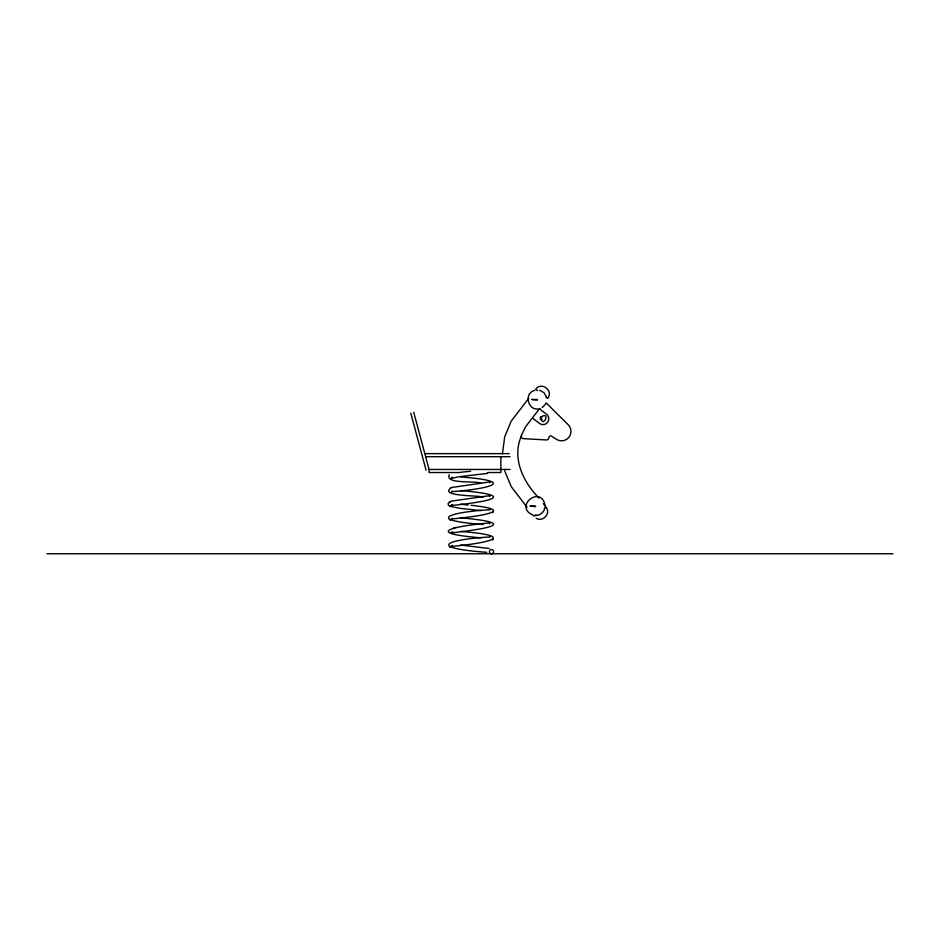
<?xml version="1.0" encoding="UTF-8"?>
<svg xmlns="http://www.w3.org/2000/svg" width="940" height="940" viewBox="0 0 940 940"><rect width="100%" height="100%" fill="white"/><g stroke="black" fill="none" stroke-linecap="round" stroke-linejoin="round"><path stroke-width="1.41" d="M502.442 453.867L504.674 436.924L511.219 421.132L528.785 398.243M452.281 504.392L451.635 505.485M452.281 531.605L451.141 532.957C476.827 529.866 527.035 523.792 460.53 517.811M452.269 477.156L451.106 478.484L458.661 476.78L487.672 473.384M544.824 508.376C543.778 512.429 539.96 515.426 535.777 515.508M521.63 435.478C511.384 457.557 523.087 482.149 539.055 498.082M548.267 397.655C552.885 390.429 542.074 382.134 536.293 388.467M489.47 496.626L490.21 495.58L451.259 501.149L448.098 503.558L448.427 505.132L450.636 506.566M489.458 523.839L490.139 522.887C458.309 525.636 419.17 532.733 481.092 537.821M452.199 545.482L451.459 546.387C483.348 543.649 522.393 536.423 460.671 531.417M452.199 491.044L451.376 492.008L452.305 491.632C485.628 489.247 520.795 481.597 460.682 476.933M452.211 518.257L451.4 519.232L452.316 518.856C469.213 517.47 523.756 510.961 471.046 505.274M489.552 482.737L490.433 481.832L451.036 487.613M489.552 509.985L490.457 509.092L488.377 509.797C449.52 512.3 424.927 520.161 483.101 524.461M489.564 537.187L490.457 536.305L488.377 537.022C438.851 540.406 433.035 548.502 486.685 552.309M545.611 404.094L542.204 407.596M538.373 410.157L525.636 426.678L521.359 435.537A2.362 2.362 0 0 0 523.462 438.639L546.328 439.955A2.362 2.362 0 0 0 548.819 437.735A1.892 1.892 0 0 1 551.745 436.266L556.304 439.262A9.447 9.447 0 0 0 568.547 425.08L546.387 403.131A2.362 2.362 0 0 0 545.823 402.896M492.525 512.723L493.206 512.065M492.513 539.995L493.195 539.337M449.308 474.7C444.291 484.652 477.05 480.375 481.104 483.348M533.979 516.272L535.859 514.826M544.331 508.317L545.964 507.071L543.379 503.699M451.517 487.461C437.359 496.966 480.845 495.063 483.101 497.237M449.285 501.948L450.366 501.431M534.801 390.359C522.969 393.214 528.351 412.319 539.924 408.571M451.705 505.462C478.942 502.794 525.589 496.179 460.541 490.551M456.088 527.411L453.95 527.798M460.236 472.327L470.658 471.222M425.632 453.632L509.186 453.632M425.632 456.699L510.068 456.699M413.764 412.425L429.051 469.46L510.068 469.46M459.813 472.526L429.051 472.526L429.051 469.46M487.649 472.526L500.844 472.526L500.844 456.699M47 553.766L893 553.766M468.238 505.027L460.671 504.181M481.092 510.573L460.095 508.364L450.131 506.402M460.53 545.036L489.153 548.49M539.689 390.3L543.966 392.697L546.469 396.903M533.321 515.214C512.641 506.778 541.745 483.841 545.118 505.92M536.164 518.269C542.474 522.299 550.605 514.18 546.563 507.859M449.308 546.88L450.389 547.386M449.297 519.62L450.378 520.126M535.683 389.254L537.562 390.699M546.046 397.197L547.668 398.443M539.772 409.065L546.516 414.235A5.781 5.781 0 0 1 547.585 422.354A5.781 5.781 0 0 1 539.466 423.423L532.721 418.241M527.07 507.271L511.219 486.615L504.674 470.822M410.804 413.224L426.079 470.247M541.969 419.252A1.175 1.175 0 0 1 540.136 418.899M540.206 417.724A1.175 1.175 0 0 1 541.84 417.384M531.934 399.465L537.292 400.099L537.363 399.465L531.934 399.535M530.231 506.049L535.659 506.049L535.577 506.684L530.231 506.049M540.712 417.266C542.932 429.968 551.275 409.84 540.712 417.266M452.187 505.227L451.141 505.72L452.187 505.227M492.043 553.684A2.115 2.103 -46.5 0 0 493.018 550.159A2.115 2.103 -46.5 0 0 489.481 551.098A2.115 2.103 -46.5 0 0 492.043 553.684"/></g></svg>
